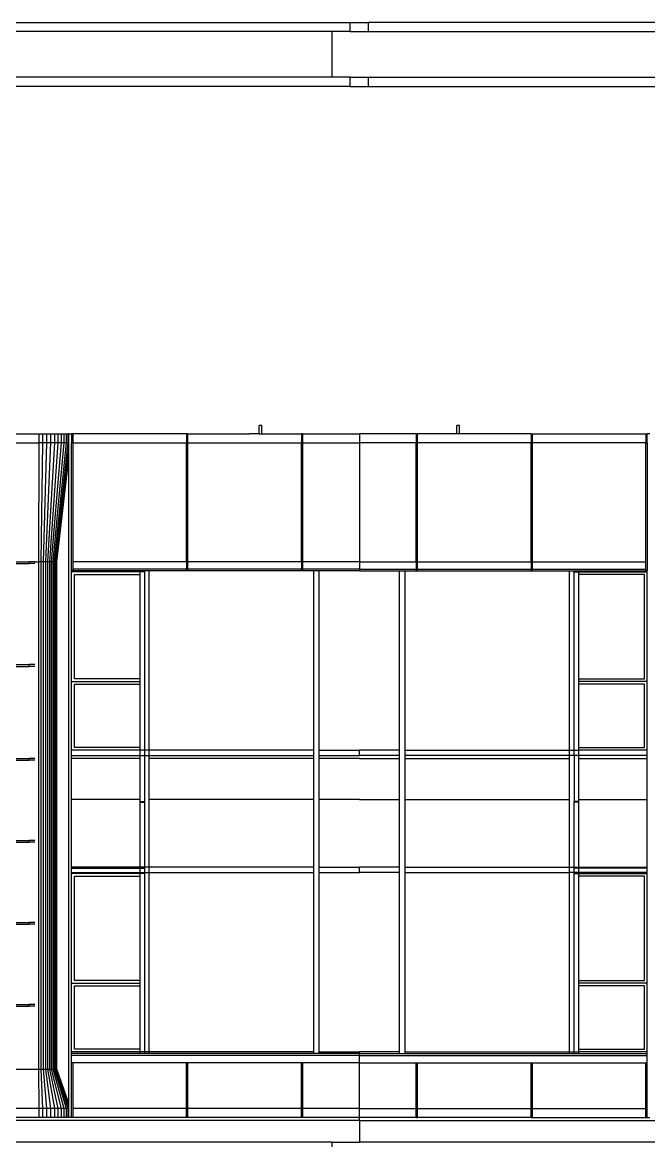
# Model space of a CAD drawing. Extents: x -311 to 61613, y 0 to 58400.
# Drawn here: x 27061 to 33915, y 46125 to 58400 of the extents above; entities that cross this region are included whole.
import ezdxf

# ---------------------------------------------------------------- set-up
doc = ezdxf.new("R2010")
doc.units = 0
doc.header["$LTSCALE"] = 1000
doc.header["$MEASUREMENT"] = 0
doc.layers.add('AD-AREA-OUTL', color=31, linetype='Continuous')

msp = doc.modelspace()

# ---------------------------------------------------------------- linework, layer by layer
at = {"layer": 'AD-AREA-OUTL', "color": 252}
for p, q in [((21353, 58400), (30650, 58400)), ((30650, 58400), (30850, 58400)), ((30650, 58300), (30650, 58400)), ((40146, 58400), (30850, 58400)), ((30850, 58300), (30850, 58400)), ((30450, 58300), (21353, 58300)), ((30450, 58300), (30450, 58300)), ((30650, 58300), (30450, 58300)), ((30450, 57800), (30450, 58300)), ((30450, 57800), (30450, 58300)), ((30650, 58300), (30850, 58300)), ((30850, 58300), (40146, 58300)), ((30450, 57800), (21353, 57800)), ((30650, 57700), (21950, 57700)), ((30650, 57800), (30450, 57800)), ((30450, 57800), (30450, 57800)), ((30650, 57800), (30850, 57800)), ((30650, 57700), (30650, 57800)), ((30650, 57700), (30850, 57700)), ((30850, 57800), (40146, 57800)), ((30850, 57700), (30850, 57800)), ((30850, 57700), (39550, 57700)), ((26615, 53900), (27244, 53900)), ((27244, 53800), (27244, 53900)), ((27244, 53900), (27285, 53900)), ((27285, 53800), (27285, 53900)), ((27285, 53900), (27330, 53900)), ((27330, 53800), (27330, 53900)), ((27330, 53900), (27373, 53900)), ((27373, 53800), (27373, 53900)), ((27373, 53900), (27414, 53900)), ((27414, 53800), (27414, 53900)), ((27414, 53900), (27452, 53900)), ((27452, 53800), (27452, 53900)), ((27452, 53900), (27487, 53900)), ((27487, 53800), (27487, 53900)), ((27487, 53900), (27517, 53900)), ((27517, 53800), (27517, 53900)), ((27517, 53900), (27543, 53900)), ((27543, 53800), (27543, 53900)), ((27543, 53900), (27563, 53900)), ((27570, 53900), (27563, 53900)), ((27563, 53800), (27563, 53900)), ((27570, 53900), (27600, 53900)), ((27570, 53800), (27570, 53900)), ((27600, 53900), (27600, 53800)), ((27615, 53900), (27600, 53900)), ((28857, 53900), (27615, 53900)), ((27615, 53800), (27615, 53900)), ((28857, 53900), (28857, 53800)), ((28872, 53900), (28857, 53900)), ((28872, 53900), (29550, 53900)), ((28872, 53800), (28872, 53900)), ((29550, 53900), (29550, 53900)), ((29653, 53900), (29550, 53900)), ((29653, 53900), (29653, 53992)), ((29683, 53992), (29653, 53992)), ((29653, 53900), (29653, 53900)), ((29653, 53900), (29683, 53900)), ((29683, 53900), (29683, 53992)), ((29683, 53900), (29750, 53900)), ((29683, 53900), (29683, 53900)), ((29683, 53900), (29750, 53900)), ((29750, 53900), (29750, 53900)), ((29750, 53900), (30114, 53900)), ((30114, 53900), (30114, 53800)), ((30129, 53900), (30114, 53900)), ((30129, 53900), (30450, 53900)), ((30129, 53800), (30129, 53900)), ((30450, 53900), (30750, 53900)), ((30450, 53900), (30750, 53900)), ((30750, 53900), (30750, 53900)), ((30750, 53900), (30750, 53900)), ((30750, 53900), (30750, 53900)), ((30750, 53900), (30750, 53900)), ((31371, 53900), (30750, 53900)), ((30750, 53900), (30750, 53900)), ((30750, 53900), (30750, 53900)), ((30750, 53900), (30750, 53900)), ((30750, 53900), (30750, 53800)), ((31371, 53900), (31371, 53800)), ((31371, 53900), (31386, 53900)), ((31750, 53900), (31386, 53900)), ((31386, 53800), (31386, 53900)), ((31750, 53900), (31750, 53900)), ((31817, 53900), (31750, 53900)), ((31817, 53900), (31750, 53900)), ((31817, 53900), (31817, 53992)), ((31847, 53992), (31817, 53992)), ((31847, 53900), (31817, 53900)), ((31817, 53900), (31817, 53900)), ((31847, 53900), (31847, 53992)), ((31847, 53900), (31847, 53900)), ((31950, 53900), (31847, 53900)), ((31950, 53900), (31950, 53900)), ((32628, 53900), (31950, 53900)), ((32628, 53900), (32628, 53800)), ((32628, 53900), (32643, 53900)), ((32643, 53900), (33885, 53900)), ((32643, 53800), (32643, 53900)), ((33885, 53900), (33885, 53800)), ((33885, 53900), (33900, 53900)), ((33930, 53900), (33900, 53900)), ((33900, 53800), (33900, 53900)), ((26615, 53800), (27244, 53800)), ((27239, 52500), (27244, 53800)), ((27285, 53800), (27244, 53800)), ((27265, 52500), (27285, 53800)), ((27330, 53800), (27285, 53800)), ((27291, 52500), (27330, 53800)), ((27316, 52500), (27373, 53800)), ((27373, 53800), (27330, 53800)), ((27339, 52500), (27414, 53800)), ((27361, 52500), (27452, 53800)), ((27414, 53800), (27373, 53800)), ((27381, 52500), (27487, 53800)), ((27398, 52500), (27517, 53800)), ((27413, 52500), (27543, 53800)), ((27452, 53800), (27414, 53800)), ((27424, 52500), (27563, 53800)), ((27487, 53800), (27452, 53800)), ((27517, 53800), (27487, 53800)), ((27543, 53800), (27517, 53800)), ((27563, 53800), (27543, 53800)), ((27570, 53800), (27563, 53800)), ((27570, 53730), (27570, 53800)), ((27600, 52405), (27600, 53800)), ((27615, 53800), (27600, 53800)), ((27615, 52500), (27615, 53800)), ((27615, 53800), (27615, 53800)), ((27615, 53800), (28857, 53800)), ((28857, 53800), (28857, 53800)), ((28857, 52500), (28857, 53800)), ((28872, 53800), (28857, 53800)), ((28872, 52500), (28872, 53800)), ((28872, 53800), (28872, 53800)), ((28872, 53800), (30114, 53800)), ((30114, 53800), (30114, 53800)), ((30114, 52500), (30114, 53800)), ((30129, 53800), (30114, 53800)), ((30129, 52500), (30129, 53800)), ((30129, 53800), (30129, 53800)), ((30129, 53800), (30750, 53800)), ((31371, 53800), (30750, 53800)), ((30750, 53800), (30750, 52500)), ((31371, 52500), (31371, 53800)), ((31371, 53800), (31371, 53800)), ((31371, 53800), (31386, 53800)), ((31386, 53800), (31386, 53800)), ((31386, 52500), (31386, 53800)), ((32628, 53800), (31386, 53800)), ((32628, 52500), (32628, 53800)), ((32628, 53800), (32628, 53800)), ((32628, 53800), (32643, 53800)), ((32643, 53800), (32643, 53800)), ((32643, 52500), (32643, 53800)), ((33885, 53800), (32643, 53800)), ((33885, 52500), (33885, 53800)), ((33885, 53800), (33885, 53800)), ((33885, 53800), (33900, 53800)), ((33900, 53800), (33900, 52405)), ((33900, 53800), (33900, 53800)), ((27432, 52500), (27570, 53730)), ((27438, 52500), (27570, 53654)), ((27570, 53654), (27570, 53730)), ((27570, 53631), (27570, 53654)), ((27439, 52500), (27570, 53631)), ((27570, 46576), (27570, 53631)), ((26619, 52500), (27134, 52500)), ((26619, 52480), (27134, 52480)), ((27135, 52500), (27134, 52500)), ((27134, 52480), (27134, 52500)), ((27134, 52480), (27135, 52480)), ((27162, 52500), (27135, 52500)), ((27135, 52480), (27135, 52500)), ((27162, 52480), (27135, 52480)), ((27189, 52500), (27162, 52500)), ((27189, 52480), (27162, 52480)), ((27197, 52500), (27189, 52500)), ((27197, 52480), (27189, 52480)), ((27197, 52500), (27239, 52500)), ((27265, 52500), (27239, 52500)), ((27239, 46950), (27239, 52500)), ((27291, 52500), (27265, 52500)), ((27265, 46950), (27265, 52500)), ((27316, 52500), (27291, 52500)), ((27291, 46950), (27291, 52500)), ((27316, 46950), (27316, 52500)), ((27339, 52500), (27316, 52500)), ((27339, 46950), (27339, 52500)), ((27361, 52500), (27339, 52500)), ((27381, 52500), (27361, 52500)), ((27361, 46950), (27361, 52500)), ((27381, 46950), (27381, 52500)), ((27398, 52500), (27381, 52500)), ((27413, 52500), (27398, 52500)), ((27398, 46950), (27398, 52500)), ((27424, 52500), (27413, 52500)), ((27413, 46950), (27413, 52500)), ((27424, 46950), (27424, 52500)), ((27432, 52500), (27424, 52500)), ((27432, 46950), (27432, 52500)), ((27438, 52500), (27432, 52500)), ((27438, 46950), (27438, 52500)), ((27439, 52500), (27438, 52500)), ((27439, 46950), (27439, 52500)), ((27615, 52420), (27615, 52500)), ((28857, 52500), (27615, 52500)), ((27615, 52405), (27615, 52420)), ((28857, 52420), (27615, 52420)), ((28857, 52500), (28857, 52420)), ((28857, 52405), (28857, 52420)), ((28872, 52420), (28872, 52500)), ((30114, 52500), (28872, 52500)), ((28872, 52405), (28872, 52420)), ((30114, 52420), (28872, 52420)), ((30114, 52500), (30114, 52420)), ((30114, 52405), (30114, 52420)), ((30129, 52420), (30129, 52500)), ((30750, 52500), (30129, 52500)), ((30129, 52405), (30129, 52420)), ((30750, 52420), (30129, 52420)), ((30750, 52500), (30750, 52420)), ((30750, 52500), (31371, 52500)), ((30750, 52420), (30750, 52400)), ((30750, 52420), (31371, 52420)), ((31371, 52500), (31371, 52420)), ((31371, 52405), (31371, 52420)), ((31386, 52420), (31386, 52500)), ((31386, 52500), (32628, 52500)), ((31386, 52405), (31386, 52420)), ((31386, 52420), (32628, 52420)), ((32628, 52500), (32628, 52420)), ((32628, 52405), (32628, 52420)), ((32643, 52420), (32643, 52500)), ((32643, 52500), (33885, 52500)), ((32643, 52405), (32643, 52420)), ((32643, 52420), (33885, 52420)), ((33885, 52420), (33885, 52500)), ((33885, 52405), (33885, 52420)), ((27615, 52405), (27600, 52405)), ((27600, 52400), (27600, 52405)), ((27600, 52390), (27600, 52400)), ((28350, 52400), (27600, 52400)), ((27600, 51190), (27600, 52390)), ((28350, 52390), (27600, 52390)), ((27630, 52360), (28350, 52360)), ((27630, 51220), (27630, 52360)), ((28350, 52390), (28350, 52400)), ((28400, 52400), (28350, 52400)), ((28350, 52360), (28350, 52390)), ((28400, 52390), (28350, 52390)), ((28350, 51220), (28350, 52360)), ((28450, 52400), (28400, 52400)), ((28400, 52390), (28400, 52400)), ((28400, 50440), (28400, 52390)), ((30250, 52400), (28450, 52400)), ((28450, 50440), (28450, 52400)), ((28872, 52405), (28857, 52405)), ((30129, 52405), (30114, 52405)), ((30250, 50440), (30250, 52400)), ((30310, 52400), (30250, 52400)), ((30750, 52400), (30310, 52400)), ((30310, 50440), (30310, 52400)), ((30750, 52400), (31190, 52400)), ((31190, 50440), (31190, 52400)), ((31190, 52400), (31250, 52400)), ((31250, 50440), (31250, 52400)), ((31250, 52400), (33050, 52400)), ((31371, 52405), (31386, 52405)), ((32628, 52405), (32643, 52405)), ((33050, 50440), (33050, 52400)), ((33050, 52400), (33100, 52400)), ((33100, 52400), (33150, 52400)), ((33100, 52390), (33100, 52400)), ((33100, 50440), (33100, 52390)), ((33100, 52390), (33150, 52390)), ((33150, 52400), (33900, 52400)), ((33150, 52390), (33150, 52400)), ((33150, 52360), (33150, 52390)), ((33150, 52390), (33900, 52390)), ((33150, 51220), (33150, 52360)), ((33870, 52360), (33150, 52360)), ((33870, 51220), (33870, 52360)), ((33885, 52405), (33900, 52405)), ((33900, 52400), (33900, 52405)), ((33900, 52390), (33900, 52400)), ((33900, 51190), (33900, 52390)), ((26619, 51375), (27134, 51375)), ((26619, 51355), (27134, 51355)), ((27135, 51375), (27134, 51375)), ((27134, 51355), (27134, 51375)), ((27134, 51355), (27135, 51355)), ((27162, 51375), (27135, 51375)), ((27135, 51355), (27135, 51375)), ((27162, 51355), (27135, 51355)), ((27189, 51375), (27162, 51375)), ((27189, 51355), (27162, 51355)), ((27197, 51375), (27189, 51375)), ((27197, 51355), (27189, 51355)), ((27600, 50440), (27600, 51190)), ((27600, 51190), (28350, 51190)), ((28350, 51220), (27630, 51220)), ((28350, 51190), (28350, 51220)), ((28350, 51160), (28350, 51190)), ((33150, 51190), (33150, 51220)), ((33150, 51220), (33870, 51220)), ((33150, 51160), (33150, 51190)), ((33900, 51190), (33150, 51190)), ((33900, 50440), (33900, 51190)), ((27630, 51160), (28350, 51160)), ((27630, 50470), (27630, 51160)), ((28350, 50470), (28350, 51160)), ((33150, 50470), (33150, 51160)), ((33870, 51160), (33150, 51160)), ((33870, 50470), (33870, 51160)), ((28350, 50470), (27630, 50470)), ((28350, 50440), (28350, 50470)), ((33150, 50440), (33150, 50470)), ((33150, 50470), (33870, 50470)), ((26619, 50350), (27134, 50350)), ((26619, 50330), (27134, 50330)), ((27135, 50350), (27134, 50350)), ((27134, 50330), (27134, 50350)), ((27134, 50330), (27135, 50330)), ((27162, 50350), (27135, 50350)), ((27135, 50330), (27135, 50350)), ((27162, 50330), (27135, 50330)), ((27189, 50350), (27162, 50350)), ((27189, 50330), (27162, 50330)), ((27197, 50350), (27189, 50350)), ((27197, 50330), (27189, 50330)), ((27600, 50380), (27600, 50440)), ((28350, 50440), (27600, 50440)), ((27600, 50350), (27600, 50380)), ((27600, 50380), (28350, 50380)), ((27600, 49900), (27600, 50350)), ((28350, 50350), (27600, 50350)), ((28350, 50380), (28350, 50440)), ((28400, 50440), (28350, 50440)), ((28350, 50350), (28350, 50380)), ((28350, 50380), (28400, 50380)), ((28350, 49900), (28350, 50350)), ((28400, 50380), (28400, 50440)), ((28450, 50440), (28400, 50440)), ((28400, 50380), (28450, 50380)), ((28400, 49877), (28400, 50380)), ((28450, 50380), (28450, 50440)), ((30250, 50440), (28450, 50440)), ((28450, 50350), (28450, 50380)), ((28450, 50380), (30250, 50380)), ((28450, 49900), (28450, 50350)), ((30250, 50350), (28450, 50350)), ((30250, 50380), (30250, 50440)), ((30250, 50350), (30250, 50380)), ((30250, 49900), (30250, 50350)), ((30310, 50440), (30750, 50440)), ((30310, 50380), (30310, 50440)), ((30310, 50350), (30310, 50380)), ((30310, 50380), (30750, 50380)), ((30310, 49900), (30310, 50350)), ((30750, 50350), (30310, 50350)), ((30750, 50380), (30750, 50440)), ((31190, 50440), (30750, 50440)), ((30750, 50380), (30750, 50440)), ((31190, 50380), (30750, 50380)), ((30750, 50350), (31190, 50350)), ((31190, 50380), (31190, 50440)), ((31190, 50350), (31190, 50380)), ((31190, 49900), (31190, 50350)), ((31250, 50440), (33050, 50440)), ((31250, 50380), (31250, 50440)), ((31250, 50350), (31250, 50380)), ((33050, 50380), (31250, 50380)), ((31250, 49900), (31250, 50350)), ((31250, 50350), (33050, 50350)), ((33050, 50380), (33050, 50440)), ((33050, 50440), (33100, 50440)), ((33050, 50350), (33050, 50380)), ((33100, 50380), (33050, 50380)), ((33050, 49900), (33050, 50350)), ((33100, 50380), (33100, 50440)), ((33100, 50440), (33150, 50440)), ((33100, 50380), (33100, 49877)), ((33150, 50380), (33100, 50380)), ((33150, 50380), (33150, 50440)), ((33900, 50440), (33150, 50440)), ((33150, 50350), (33150, 50380)), ((33900, 50380), (33150, 50380)), ((33150, 49900), (33150, 50350)), ((33150, 50350), (33900, 50350)), ((33900, 50380), (33900, 50440)), ((33900, 50350), (33900, 50380)), ((33900, 49900), (33900, 50350)), ((27600, 49160), (27600, 49900)), ((28350, 49900), (27600, 49900)), ((28350, 49877), (28350, 49900)), ((28350, 49870), (28350, 49877)), ((28350, 49877), (28400, 49877)), ((28350, 49160), (28350, 49870)), ((28350, 49870), (28400, 49870)), ((28400, 49870), (28400, 49877)), ((28400, 49160), (28400, 49870)), ((28450, 49160), (28450, 49900)), ((30250, 49900), (28450, 49900)), ((30250, 49160), (30250, 49900)), ((30310, 49160), (30310, 49900)), ((30750, 49900), (30310, 49900)), ((30750, 49900), (31190, 49900)), ((31190, 49160), (31190, 49900)), ((31250, 49160), (31250, 49900)), ((31250, 49900), (33050, 49900)), ((33050, 49160), (33050, 49900)), ((33100, 49870), (33100, 49877)), ((33150, 49877), (33100, 49877)), ((33100, 49160), (33100, 49870)), ((33150, 49870), (33100, 49870)), ((33150, 49877), (33150, 49900)), ((33150, 49900), (33900, 49900)), ((33150, 49870), (33150, 49877)), ((33150, 49160), (33150, 49870)), ((33900, 49160), (33900, 49900)), ((26619, 49452), (27134, 49452)), ((26619, 49433), (27134, 49433)), ((27135, 49452), (27134, 49452)), ((27134, 49433), (27134, 49452)), ((27134, 49433), (27135, 49433)), ((27162, 49452), (27135, 49452)), ((27135, 49433), (27135, 49452)), ((27162, 49433), (27135, 49433)), ((27189, 49452), (27162, 49452)), ((27189, 49433), (27162, 49433)), ((27197, 49452), (27189, 49452)), ((27197, 49433), (27189, 49433)), ((27600, 49150), (27600, 49160)), ((28350, 49160), (27600, 49160)), ((27600, 49100), (27600, 49150)), ((27600, 49150), (28350, 49150)), ((27600, 49090), (27600, 49100)), ((27600, 49100), (28350, 49100)), ((28350, 49150), (28350, 49160)), ((28400, 49160), (28350, 49160)), ((28350, 49100), (28350, 49150)), ((28350, 49150), (28400, 49150)), ((28350, 49090), (28350, 49100)), ((28350, 49100), (28400, 49100)), ((28400, 49150), (28400, 49160)), ((28450, 49160), (28400, 49160)), ((28400, 49100), (28400, 49150)), ((28400, 49100), (28450, 49100)), ((28400, 49090), (28400, 49100)), ((28450, 49100), (28450, 49160)), ((30250, 49160), (28450, 49160)), ((28450, 49100), (30250, 49100)), ((28450, 47140), (28450, 49100)), ((30250, 49100), (30250, 49160)), ((30250, 47140), (30250, 49100)), ((30310, 49160), (30750, 49160)), ((30310, 49100), (30310, 49160)), ((30310, 49100), (30750, 49100)), ((30310, 47140), (30310, 49100)), ((30750, 49100), (30750, 49160)), ((31190, 49160), (30750, 49160)), ((30750, 49100), (30750, 49160)), ((31190, 49100), (30750, 49100)), ((31190, 49100), (31190, 49160)), ((31190, 47140), (31190, 49100)), ((31250, 49160), (33050, 49160)), ((31250, 49100), (31250, 49160)), ((31250, 49100), (33050, 49100)), ((31250, 47140), (31250, 49100)), ((33050, 49100), (33050, 49160)), ((33050, 49160), (33100, 49160)), ((33100, 49100), (33050, 49100)), ((33050, 47140), (33050, 49100)), ((33100, 49150), (33100, 49160)), ((33100, 49160), (33150, 49160)), ((33100, 49100), (33100, 49150)), ((33150, 49150), (33100, 49150)), ((33150, 49100), (33100, 49100)), ((33100, 49090), (33100, 49100)), ((33150, 49150), (33150, 49160)), ((33150, 49160), (33900, 49160)), ((33150, 49100), (33150, 49150)), ((33900, 49150), (33150, 49150)), ((33150, 49090), (33150, 49100)), ((33900, 49100), (33150, 49100)), ((33900, 49150), (33900, 49160)), ((33900, 49100), (33900, 49150)), ((33900, 49090), (33900, 49100)), ((27600, 47890), (27600, 49090)), ((28350, 49090), (27600, 49090)), ((27630, 49060), (28350, 49060)), ((27630, 47920), (27630, 49060)), ((28350, 49060), (28350, 49090)), ((28400, 49090), (28350, 49090)), ((28350, 47920), (28350, 49060)), ((28400, 47140), (28400, 49090)), ((33100, 47140), (33100, 49090)), ((33100, 49090), (33150, 49090)), ((33150, 49060), (33150, 49090)), ((33150, 49090), (33900, 49090)), ((33150, 47920), (33150, 49060)), ((33870, 49060), (33150, 49060)), ((33870, 47920), (33870, 49060)), ((33900, 47890), (33900, 49090)), ((26619, 48555), (27134, 48555)), ((26619, 48535), (27134, 48535)), ((27135, 48555), (27134, 48555)), ((27134, 48535), (27134, 48555)), ((27134, 48535), (27135, 48535)), ((27162, 48555), (27135, 48555)), ((27135, 48535), (27135, 48555)), ((27162, 48535), (27135, 48535)), ((27189, 48555), (27162, 48555)), ((27189, 48535), (27162, 48535)), ((27197, 48555), (27189, 48555)), ((27197, 48535), (27189, 48535)), ((27600, 47140), (27600, 47890)), ((27600, 47890), (28350, 47890)), ((28350, 47920), (27630, 47920)), ((28350, 47890), (28350, 47920)), ((28350, 47860), (28350, 47890)), ((33150, 47890), (33150, 47920)), ((33150, 47920), (33870, 47920)), ((33150, 47860), (33150, 47890)), ((33900, 47890), (33150, 47890)), ((33900, 47140), (33900, 47890)), ((27630, 47860), (28350, 47860)), ((27630, 47170), (27630, 47860)), ((28350, 47170), (28350, 47860)), ((33150, 47170), (33150, 47860)), ((33870, 47860), (33150, 47860)), ((33870, 47170), (33870, 47860)), ((26619, 47658), (27134, 47658)), ((26619, 47638), (27134, 47638)), ((27135, 47658), (27134, 47658)), ((27134, 47638), (27134, 47658)), ((27134, 47638), (27135, 47638)), ((27162, 47658), (27135, 47658)), ((27135, 47638), (27135, 47658)), ((27162, 47638), (27135, 47638)), ((27189, 47658), (27162, 47658)), ((27189, 47638), (27162, 47638)), ((27197, 47658), (27189, 47658)), ((27197, 47638), (27189, 47638)), ((27600, 47120), (27600, 47140)), ((28350, 47140), (27600, 47140)), ((28350, 47170), (27630, 47170)), ((28350, 47140), (28350, 47170)), ((28400, 47140), (28350, 47140)), ((28350, 47120), (28350, 47140)), ((28450, 47140), (28400, 47140)), ((28400, 47120), (28400, 47140)), ((28450, 47120), (28450, 47140)), ((30250, 47140), (28450, 47140)), ((30250, 47120), (30250, 47140)), ((30310, 47140), (30750, 47140)), ((30310, 47120), (30310, 47140)), ((30750, 47120), (30750, 47140)), ((31190, 47140), (30750, 47140)), ((30750, 47120), (30750, 47140)), ((31190, 47120), (31190, 47140)), ((31250, 47140), (33050, 47140)), ((31250, 47120), (31250, 47140)), ((33050, 47140), (33100, 47140)), ((33050, 47120), (33050, 47140)), ((33100, 47140), (33150, 47140)), ((33100, 47120), (33100, 47140)), ((33150, 47140), (33150, 47170)), ((33150, 47170), (33870, 47170)), ((33150, 47120), (33150, 47140)), ((33900, 47140), (33150, 47140)), ((33900, 47120), (33900, 47140)), ((28350, 47120), (27600, 47120)), ((27600, 47100), (27600, 47120)), ((27600, 47020), (27600, 47100)), ((30750, 47100), (27600, 47100)), ((27600, 46420), (27600, 47020)), ((27615, 47020), (27600, 47020)), ((28857, 47020), (27615, 47020)), ((27615, 46520), (27615, 47020)), ((28400, 47120), (28350, 47120)), ((28450, 47120), (28400, 47120)), ((30250, 47120), (28450, 47120)), ((28857, 46520), (28857, 47020)), ((28872, 47020), (28857, 47020)), ((30114, 47020), (28872, 47020)), ((28872, 46520), (28872, 47020)), ((30114, 46520), (30114, 47020)), ((30129, 47020), (30114, 47020)), ((30750, 47020), (30129, 47020)), ((30129, 46520), (30129, 47020)), ((30310, 47120), (30250, 47120)), ((30750, 47120), (30310, 47120)), ((30750, 47120), (31190, 47120)), ((30750, 47100), (30750, 47120)), ((30750, 47020), (30750, 47100)), ((30750, 47100), (33900, 47100)), ((30750, 47020), (31371, 47020)), ((30750, 46520), (30750, 47020)), ((31190, 47120), (31250, 47120)), ((31250, 47120), (33050, 47120)), ((31371, 46520), (31371, 47020)), ((31371, 47020), (31386, 47020)), ((31386, 46520), (31386, 47020)), ((31386, 47020), (32628, 47020)), ((32628, 46520), (32628, 47020)), ((32628, 47020), (32643, 47020)), ((32643, 46520), (32643, 47020)), ((32643, 47020), (33885, 47020)), ((33050, 47120), (33100, 47120)), ((33100, 47120), (33150, 47120)), ((33150, 47120), (33900, 47120)), ((33885, 46520), (33885, 47020)), ((33885, 47020), (33900, 47020)), ((33900, 47100), (33900, 47120)), ((33900, 47020), (33900, 47100)), ((33900, 46420), (33900, 47020)), ((26624, 46950), (27239, 46950)), ((27244, 46520), (27239, 46950)), ((27239, 46950), (27265, 46950)), ((27285, 46520), (27265, 46950)), ((27265, 46950), (27291, 46950)), ((27330, 46520), (27291, 46950)), ((27291, 46950), (27316, 46950)), ((27373, 46520), (27316, 46950)), ((27316, 46950), (27339, 46950)), ((27414, 46520), (27339, 46950)), ((27339, 46950), (27361, 46950)), ((27452, 46520), (27361, 46950)), ((27361, 46950), (27381, 46950)), ((27487, 46520), (27381, 46950)), ((27381, 46950), (27398, 46950)), ((27517, 46520), (27398, 46950)), ((27398, 46950), (27413, 46950)), ((27543, 46520), (27413, 46950)), ((27413, 46950), (27424, 46950)), ((27424, 46950), (27432, 46950)), ((27563, 46520), (27424, 46950)), ((27570, 46543), (27432, 46950)), ((27432, 46950), (27438, 46950)), ((27570, 46569), (27438, 46950)), ((27438, 46950), (27439, 46950)), ((27570, 46576), (27439, 46950)), ((27439, 46950), (27439, 46950)), ((27570, 46569), (27570, 46576)), ((27570, 46543), (27570, 46569)), ((27570, 46520), (27570, 46543)), ((27244, 46520), (26624, 46520)), ((27244, 46420), (26624, 46420)), ((27285, 46520), (27244, 46520)), ((27244, 46420), (27244, 46520)), ((27285, 46420), (27244, 46420)), ((27330, 46520), (27285, 46520)), ((27285, 46420), (27285, 46520)), ((27330, 46420), (27285, 46420)), ((27373, 46520), (27330, 46520)), ((27330, 46420), (27330, 46520)), ((27373, 46420), (27330, 46420)), ((27414, 46520), (27373, 46520)), ((27373, 46420), (27373, 46520)), ((27414, 46420), (27373, 46420)), ((27452, 46520), (27414, 46520)), ((27414, 46420), (27414, 46520)), ((27452, 46420), (27414, 46420)), ((27487, 46520), (27452, 46520)), ((27452, 46420), (27452, 46520)), ((27487, 46420), (27452, 46420)), ((27487, 46420), (27487, 46520)), ((27517, 46520), (27487, 46520)), ((27517, 46420), (27487, 46420)), ((27517, 46420), (27517, 46520)), ((27543, 46520), (27517, 46520)), ((27543, 46420), (27517, 46420)), ((27543, 46420), (27543, 46520)), ((27563, 46520), (27543, 46520)), ((27563, 46420), (27543, 46420)), ((27563, 46420), (27563, 46520)), ((27570, 46520), (27563, 46520)), ((27570, 46420), (27563, 46420)), ((27570, 46420), (27570, 46520)), ((27600, 46420), (27570, 46420)), ((27615, 46420), (27600, 46420)), ((27615, 46420), (27615, 46520)), ((28857, 46520), (27615, 46520)), ((28857, 46420), (27615, 46420)), ((28857, 46420), (28857, 46520)), ((28872, 46420), (28857, 46420)), ((28872, 46420), (28872, 46520)), ((30114, 46520), (28872, 46520)), ((30114, 46420), (28872, 46420)), ((30114, 46420), (30114, 46520)), ((30129, 46420), (30114, 46420)), ((30129, 46420), (30129, 46520)), ((30750, 46520), (30129, 46520)), ((30750, 46420), (30129, 46420)), ((30750, 46520), (31371, 46520)), ((30750, 46420), (30750, 46520)), ((31371, 46420), (30750, 46420)), ((30750, 46390), (30750, 46420)), ((31371, 46420), (31371, 46520)), ((31371, 46420), (31386, 46420)), ((31386, 46420), (31386, 46520)), ((31386, 46520), (32628, 46520)), ((32628, 46420), (31386, 46420)), ((32628, 46420), (32628, 46520)), ((32628, 46420), (32643, 46420)), ((32643, 46420), (32643, 46520)), ((32643, 46520), (33885, 46520)), ((32643, 46420), (33885, 46420)), ((33885, 46420), (33885, 46520)), ((33885, 46420), (33900, 46420)), ((33900, 46420), (33930, 46420)), ((30750, 46390), (4050, 46390)), ((30750, 46390), (57450, 46390)), ((30750, 46390), (30750, 46150)), ((30450, 46150), (4050, 46150)), ((30450, 46150), (30750, 46150)), ((30450, 46100), (30450, 46150)), ((57450, 46150), (30750, 46150))]:
    msp.add_line(p, q, dxfattribs=at)

doc.saveas('drawing.dxf')
